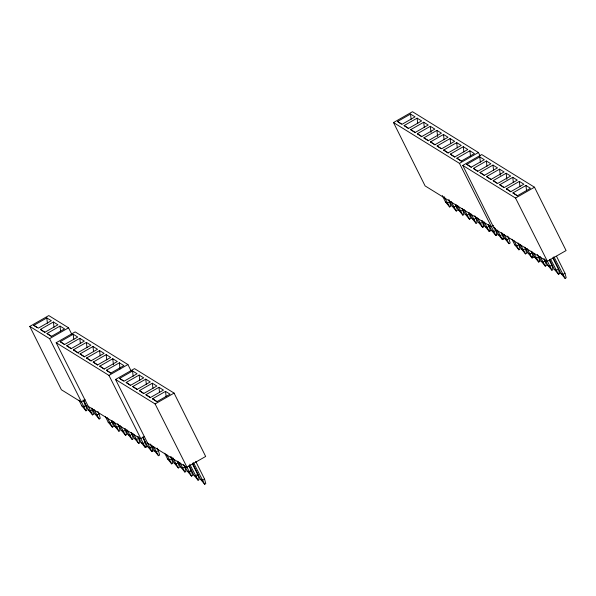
<?xml version="1.0" encoding="UTF-8"?>
<svg xmlns="http://www.w3.org/2000/svg" width="596" height="596" viewBox="0 0 596 596"><rect width="100%" height="100%" fill="white"/><g stroke="black" fill="none" stroke-linecap="round" stroke-linejoin="round"><path stroke-width="0.89" d="M85.124 399.737L81.168 402.002L61.381 389.754L29.8 326.414L48.768 315.575L68.555 327.815L71.84 334.401M33.823 325.349L46.823 317.921L51.338 320.723L38.345 328.143L33.823 325.349L36.81 327.368M493.413 225.355L491.044 226.711L425.09 185.9L393.509 122.552L412.477 111.72L478.432 152.524L480.071 155.817M397.532 121.495L410.525 114.067L415.047 116.861L402.054 124.288L397.532 121.495L401.264 124.02M40.424 329.432L53.416 322.004L57.931 324.798L44.938 332.225L40.424 329.432L44.894 332.464M404.125 125.57L417.125 118.15L421.64 120.943L408.647 128.371L404.125 125.57L408.603 128.609M47.017 333.507L60.01 326.087L64.532 328.88L51.539 336.308L47.017 333.507L51.494 336.546M410.726 129.652L423.719 122.232L428.233 125.026L415.241 132.446L410.726 129.652L415.196 132.684M29.8 326.414L49.587 338.655L68.555 327.815M417.319 133.735L430.312 126.307L434.834 129.109L421.834 136.529L417.319 133.735L421.797 136.767M91.642 408.141L93.661 414.265L92.544 414.905L56.18 342.737L75.148 331.897L127.916 364.543L131.202 371.129M60.211 341.672L73.204 334.244L77.718 337.045L64.726 344.466L60.211 341.672L64.681 344.704M423.912 137.818L436.913 130.39L441.427 133.184L428.435 140.611L423.912 137.818L428.39 140.85M66.804 345.755L79.797 338.327L84.319 341.121L71.326 348.548L66.804 345.755L71.282 348.787M430.513 141.893L443.506 134.472L448.021 137.266L435.028 144.694L430.513 141.893L434.983 144.932M73.397 349.83L86.398 342.409L90.912 345.203L77.92 352.631L73.397 349.83L78.62 353.376M437.106 145.975L450.099 138.555L454.621 141.349L441.621 148.769L437.106 145.975L440.839 148.508M79.998 353.912L92.991 346.492L97.506 349.286L84.513 356.706L79.998 353.912L84.468 356.944M443.7 150.058L456.7 142.63L461.215 145.431L448.222 152.852L443.7 150.058L448.177 153.09M86.591 357.995L99.584 350.567L104.106 353.368L91.106 360.789L86.591 357.995L91.069 361.027M450.3 154.141L463.293 146.713L467.808 149.507L454.815 156.934L450.3 154.141L454.77 157.173M93.185 362.077L106.185 354.65L110.7 357.444L97.707 364.871L93.185 362.077L97.662 365.11M456.894 158.216L469.886 150.795L474.409 153.589L461.408 161.017L456.894 158.216L461.371 161.255M99.785 366.153L112.778 358.732L117.293 361.526L104.3 368.954L99.785 366.153L104.255 369.192M393.509 122.552L459.464 163.364L478.432 152.524M462.764 165.405L481.732 154.565L534.493 187.211L566.081 250.558L547.106 261.398L494.345 228.752L462.764 165.405L515.525 198.051L551.889 270.226L553.006 269.586L551.792 265.071L549.378 260.228M106.379 370.235L119.371 362.815L123.894 365.609L110.893 373.029L106.379 370.235L110.856 373.267M466.787 164.34L479.78 156.919L484.302 159.713L471.302 167.133L466.787 164.34L471.265 167.372M56.18 342.737L108.949 375.383L127.916 364.543M473.38 168.422L486.381 160.994L490.895 163.796L477.903 171.216L473.38 168.422L477.858 171.454M150.602 444.065L153.023 450.993L151.905 451.634L115.542 379.458L134.51 368.626L174.084 393.107L205.672 456.454L186.697 467.294L147.13 442.806M119.573 378.4L132.565 370.973L137.08 373.767L124.087 381.194L119.573 378.4L123.297 380.926M479.981 172.505L492.974 165.077L497.489 167.871L484.496 175.299L479.981 172.505L484.451 175.537M126.166 382.476L139.159 375.055L143.681 377.849L130.68 385.277L126.166 382.476L130.643 385.515M486.574 176.58L499.567 169.16L504.089 171.953L491.089 179.381L486.574 176.58L491.052 179.619M448.758 200.204L449.563 201.82L447.32 203.102L445.503 201.977L442.284 195.518M78.977 400.177L81.794 405.831L85.951 410.83L87.068 410.19L85.854 405.675L83.038 400.028M132.759 386.558L145.759 379.138L150.274 381.932L137.281 389.352L132.759 386.558L137.236 389.598M493.168 180.662L506.16 173.242L510.683 176.036L497.69 183.456L493.168 180.662L496.9 183.196M92.447 409.757L90.212 411.039L88.394 409.914L83.559 400.221M445.503 201.977L449.652 206.968L450.777 206.328L449.563 201.82M455.351 204.286L456.156 205.903L453.914 207.185L452.096 206.06L448.877 199.6M139.36 390.641L152.352 383.221L156.867 386.014L143.874 393.435L139.36 390.641L143.83 393.673M499.768 184.745L512.761 177.317L517.276 180.119L504.283 187.539L499.768 184.745L503.493 187.271M97.841 411.419L99.048 413.84L96.805 415.121L94.987 413.997L92.171 408.342M452.096 206.06L456.253 211.051L457.37 210.41L456.156 205.903M461.945 208.369L462.749 209.986L460.514 211.26L458.697 210.135L455.873 204.488M94.987 413.997L99.137 418.988L100.262 418.347L99.048 413.84M145.953 394.723L158.946 387.296L163.468 390.097L150.468 397.517L145.953 394.723L150.43 397.755M506.362 188.828L519.354 181.4L523.877 184.194L510.876 191.621L506.362 188.828L510.839 191.86M458.697 210.135L462.846 215.134L463.964 214.493L462.749 209.986M468.545 212.452L469.35 214.061L467.108 215.342L465.29 214.217L462.474 208.57M152.546 398.798L165.539 391.378L170.061 394.172L157.068 401.6L152.546 398.798L157.024 401.838M512.955 192.903L525.948 185.483L530.47 188.276L517.477 195.704L512.955 192.903L517.432 195.942M111.43 420.389L112.234 421.998L109.999 423.279L108.181 422.154L105.358 416.507M465.29 214.217L469.439 219.216L470.564 218.576L469.35 214.061M474.736 215.722L475.943 218.143L473.701 219.425L471.883 218.3L469.067 212.645M108.181 422.154L112.331 427.153L113.449 426.512L112.234 421.998M115.542 379.458L155.116 403.946L174.084 393.107M515.525 198.051L534.493 187.211M117.628 423.659L118.835 426.08L116.593 427.362L114.775 426.237L111.959 420.582M471.883 218.3L476.04 223.291L477.158 222.651L475.943 218.143M481.732 220.609L482.537 222.226L480.302 223.507L478.484 222.382L475.66 216.728M114.775 426.237L118.924 431.228L120.049 430.588L118.835 426.08M124.624 428.546L125.428 430.163L123.186 431.444L121.368 430.319L118.552 424.665M478.484 222.382L482.633 227.374L483.751 226.733L482.537 222.226M488.333 224.692L489.137 226.309L486.895 227.583L485.077 226.458L482.261 220.811M121.368 430.319L125.525 435.311L126.643 434.67L125.428 430.163M131.217 432.629L132.021 434.246L129.786 435.52L127.969 434.395L125.145 428.748M485.077 226.458L489.227 231.457L490.352 230.816L489.137 226.309M494.121 227.158L495.73 230.384L493.488 231.665L491.67 230.54L488.854 224.893M127.969 434.395L132.118 439.394L133.236 438.753L132.021 434.246M137.818 436.712L138.622 438.321L136.38 439.602L134.562 438.477L131.746 432.83M491.67 230.54L495.827 235.539L496.945 234.899L495.73 230.384M144.485 436.466L140.529 438.723L87.768 406.077M501.519 232.85L502.324 234.466L500.089 235.748L498.271 234.623L495.045 228.164M134.562 438.477L138.712 443.476L139.837 442.835L138.622 438.321M142.802 437.561L145.215 442.403L142.973 443.685L141.155 442.56L138.339 436.905M498.271 234.623L502.421 239.614L503.538 238.974L502.324 234.466M507.717 236.128L508.924 238.549L506.682 239.83L504.864 238.705L502.048 233.051M141.155 442.56L145.312 447.551L146.43 446.911L145.215 442.403M151.809 446.486L149.574 447.767L147.756 446.642L142.921 436.95M504.864 238.705L509.014 243.697L510.139 243.056L508.924 238.549M157.202 448.14L158.409 450.569L156.167 451.842L154.349 450.718L151.935 445.875M518.013 243.056L518.818 244.665L516.576 245.947L514.758 244.822L511.942 239.175M154.349 450.718L158.499 455.717L159.624 455.076L158.409 450.569M514.758 244.822L518.907 249.821L520.032 249.18L518.818 244.665M524.607 247.139L525.411 248.748L523.169 250.029L521.351 248.905L518.535 243.257M521.351 248.905L525.508 253.903L526.626 253.263L525.411 248.748M170.791 457.11L171.596 458.726L169.361 460.008L167.543 458.883L164.719 453.228M531.2 251.214L532.005 252.831L529.769 254.112L527.952 252.987L525.128 247.333M167.543 458.883L171.693 463.874L172.81 463.241L171.596 458.726M527.952 252.987L532.101 257.979L533.219 257.338L532.005 252.831M177.392 461.192L178.197 462.809L175.954 464.09L174.136 462.965L170.918 456.506M537.398 254.492L538.605 256.913L536.363 258.195L534.545 257.07L531.729 251.415M174.136 462.965L178.286 467.957L179.411 467.316L178.197 462.809M534.545 257.07L538.695 262.061L539.82 261.421L538.605 256.913M183.583 464.47L184.79 466.892L182.547 468.165L180.73 467.041L177.913 461.393M543.992 258.567L545.198 260.996L542.956 262.27L541.138 261.145L538.724 256.302M180.73 467.041L184.887 472.039L186.004 471.399L184.79 466.892M541.138 261.145L545.295 266.144L546.413 265.503L545.198 260.996M551.792 265.071L549.557 266.352L547.739 265.227L544.915 259.58M184.507 465.476L187.33 471.123L191.48 476.122L192.597 475.481L191.383 470.967L188.969 466.124M552.753 257.852L558.392 269.154L556.15 270.435L554.332 269.31L549.505 259.618M189.096 465.521L193.924 475.206L198.073 480.197L199.198 479.564L197.984 475.049L192.344 463.748M554.332 269.31L558.482 274.302L559.607 273.661L558.392 269.154M195.719 461.371L204.577 479.132L202.335 480.413L200.517 479.288L192.471 463.137M556.53 256.28L564.986 273.236L562.743 274.518L560.925 273.393L553.282 258.053M200.517 479.288L204.674 484.28L205.791 483.639L204.577 479.132M560.925 273.393L565.082 278.384L566.2 277.743L564.986 273.236M482.842 226.175L483.751 226.733M489.443 230.25L490.352 230.816M496.036 234.332L496.945 234.899M502.629 238.415L503.538 238.974M532.31 256.779L533.219 257.338M538.911 260.862L539.82 261.421M558.698 273.102L559.607 273.661M551.889 270.226L547.739 265.227M84.639 404.93L85.854 405.675L83.611 406.956L81.794 405.831M190.176 470.222L191.383 470.967L189.148 472.248L187.33 471.123M196.769 474.304L197.984 475.049L195.741 476.331L193.924 475.206M145.521 446.352L146.43 446.911M152.114 450.434L153.023 450.993M92.544 414.905L88.394 409.914M151.905 451.634L147.756 446.642M565.082 278.384L553.893 256.757M558.482 274.302L550.51 259.133M545.295 266.144L540.14 256.623M538.695 262.061L533.949 253.345M532.101 257.979L526.946 248.458M525.508 253.903L520.353 244.375M518.907 249.821L513.759 240.3M509.014 243.697L503.866 234.176M502.421 239.614L497.265 230.093M495.827 235.539L459.464 163.364M489.227 231.457L484.079 221.935M482.633 227.374L477.478 217.853M476.04 223.291L470.885 213.77M469.439 219.216L464.291 209.695M462.846 215.134L457.691 205.613M456.253 211.051L451.098 201.53M449.652 206.968L444.102 196.643M204.674 484.28L193.484 462.652M198.073 480.197L189.699 464.217M191.48 476.122L155.116 403.946M184.887 472.039L179.731 462.518M178.286 467.957L172.736 457.631M171.693 463.874L166.537 454.353M158.499 455.717L153.753 447M145.312 447.551L108.949 375.383M138.712 443.476L133.564 433.955M132.118 439.394L126.963 429.872M125.525 435.311L120.37 425.79M118.924 431.228L113.776 421.707M112.331 427.153L107.176 417.625M99.137 418.988L93.989 409.467M85.951 410.83L49.587 338.655M525.948 185.483L526.544 190.735M519.354 181.4L519.95 186.652M512.761 177.317L513.35 182.577M506.16 173.242L506.853 179.366M499.567 169.16L500.26 175.291M492.974 165.077L493.562 170.329M486.381 160.994L486.969 166.247M479.78 156.919L480.376 162.172M469.886 150.795L470.482 156.048M463.293 146.713L463.882 151.965M456.7 142.63L457.288 147.89M450.099 138.555L450.695 143.807M443.506 134.472L444.095 139.725M436.913 130.39L437.598 136.521M430.312 126.307L431.005 132.439M423.719 122.232L424.307 127.484M417.125 118.15L417.714 123.402M410.525 114.067L411.121 119.319M165.539 391.378L166.135 396.631M158.946 387.296L159.542 392.548M152.352 383.221L152.941 388.473M145.759 379.138L146.348 384.39M139.159 375.055L139.755 380.308M132.565 370.973L133.154 376.225M119.371 362.815L120.064 368.939M112.778 358.732L113.464 364.864M106.185 354.65L106.773 359.902M99.584 350.567L100.18 355.827M92.991 346.492L93.579 351.744M86.398 342.409L86.986 347.662M79.797 338.327L80.393 343.579M73.204 334.244L73.792 339.504M60.01 326.087L60.606 331.339M53.416 322.004L54.005 327.256M46.823 317.921L47.412 323.174"/></g></svg>
